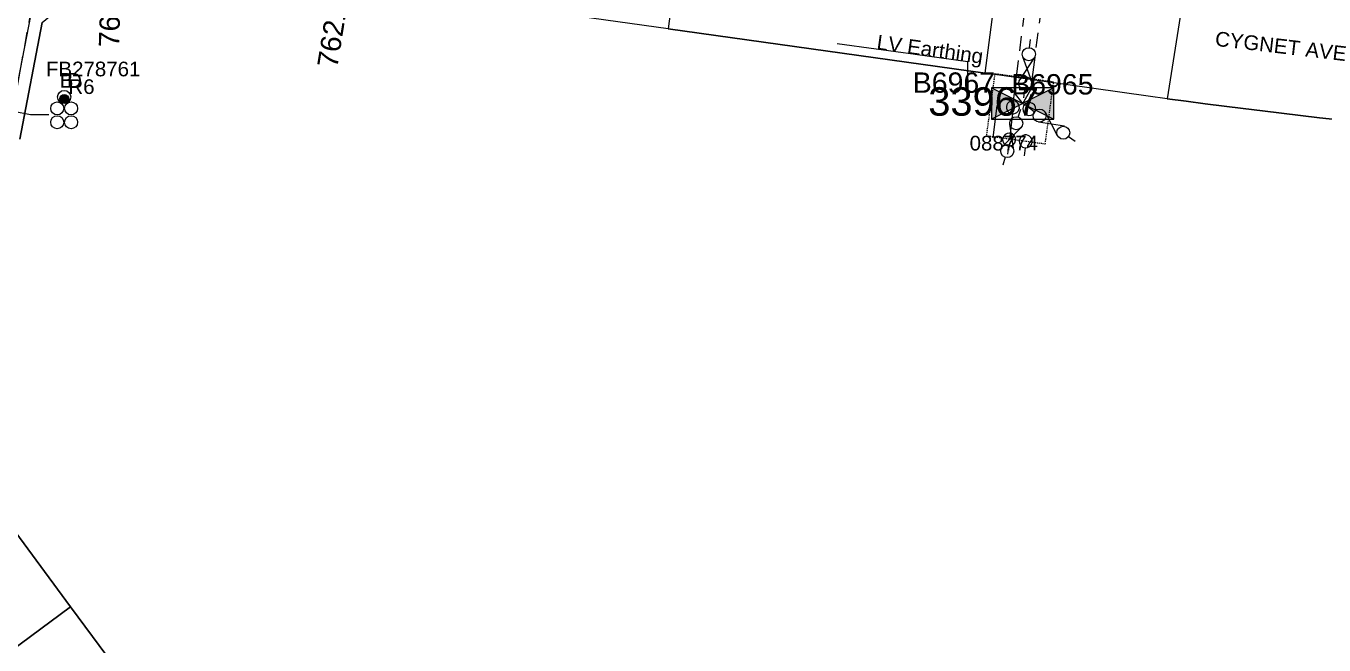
# Model space of a CAD drawing. Extents: x 301026 to 301961, y 6172667 to 6173436.
# Drawn here: x 301263.7 to 301423.2, y 6172927.5 to 6173003.6 of the extents above; entities that cross this region are included whole.
import ezdxf
from ezdxf.enums import TextEntityAlignment as Align

# ---------------------------------------------------------------- set-up
doc = ezdxf.new("R2010")
doc.units = 0
for name, pattern in [('Cable Exist UG', [8.2, 4, -1.2, 1.8, -1.2]), ('HIDDEN', [0.375, 0.25, -0.125]), ('HIDDEN2', [0.1875, 0.125, -0.0625])]:
    doc.linetypes.add(name, pattern=pattern)
doc.layers.get('0').update_dxf_attribs({"color": 6})
for name, color, linetype in [('_User Notes', 7, 'Continuous'), ('Duct_SP_EXT', 7, 'Continuous'), ('Equip_HV_EXT', 7, 'Continuous'), ('Equip_LV_EXT', 7, 'Continuous'), ('Mains_HV_EXT', 7, 'Continuous'), ('Mains_SL_EXT', 7, 'Continuous'), ('Notes', 7, 'Continuous'), ('Sub_SP_EXT', 7, 'Continuous'), ('SupportsUG_SP_LV_SL_EXT', 7, 'Continuous')]:
    doc.layers.add(name, color=color, linetype=linetype)
for name, color, linetype, lineweight in [('Cadastre Land Parcels_SP_EXT', 9, 'Continuous', 5), ('Cadastre Other Property_SP_EXT', 9, 'HIDDEN', 5), ('Cadastre Roads_SP_EXT', 9, 'Continuous', 5)]:
    doc.layers.add(name, color=color, linetype=linetype, lineweight=lineweight)
doc.styles.add('COLUMN_LABEL', font='arial.ttf')
doc.styles.add('POLE_LABEL', font='arial.ttf')
doc.styles.get("Standard").update_dxf_attribs({"font": 'arial.ttf'})
doc.styles.add('SWITCH_LABEL', font='arial.ttf', dxfattribs={"height": 2.5})
doc.linetypes.add('Cable E UG', pattern='A,6,-0.5,["E",Standard,S=1.7,R=0,X=0.5,Y=-1],-2.9', length=9.4)

# ---------------------------------------------------------------- blocks, each defined once
blk = doc.blocks.new('SUB_PADMOUNT_EXT')
for points in [[(0, 0), (-3.84, 1.92), (-3.84, -1.92)], [(0, 0), (3.84, 1.92), (3.84, -1.92)]]:
    blk.add_hatch(color=256).paths.add_polyline_path(points)
for p, q in [((3.84, 1.92), (-3.84, -1.92)), ((-3.84, 1.92), (3.84, -1.92))]:
    blk.add_line(p, q)
blk.add_lwpolyline([(-3.84, -1.92), (3.84, -1.92), (3.84, 1.92), (-3.84, 1.92)], close=True)
for tag, height, flags, p in [('ASSET_NUM', 3.5, 8, (2, 2)), ('STREET_CODE', 0.2, 9, (1.5, 0)), ('CONSTRUCTED_VOLTAGE', 0.2, 9, (1.5, -0.2)), ('OPERATING_VOLTAGE', 0.2, 9, (1.5, -0.6)), ('ORIENTATION', 0.2, 9, (1.5, -0.8)), ('OWNED_BY', 0.2, 9, (1.5, -1)), ('OPERATED_BY', 0.2, 9, (1.5, -1.2)), ('SECONDARY_VOLTAGE', 0.2, 9, (1.5, -1.6)), ('NO_PHASES', 0.2, 9, (1.5, -0.4)), ('MAINTAINED_BY', 0.2, 9, (1.5, -1.4)), ('STATE', 0.2, 9, (1.5, -1.8)), ('SUBSTATION_TYPE', 0.2, 9, (1.5, -2.2)), ('STREETNAME', 0.2, 9, (1.5, -3)), ('SUBURB', 0.2, 9, (1.5, -3.2)), ('PARENT', 0.2, 9, (1.5, -2)), ('USAGE', 0.2, 9, (1.5, -2.4)), ('LEGEND', 0.2, 9, (1.5, -2.6)), ('LOCATION', 0.2, 9, (1.5, -2.8)), ('Z', 0.2, 1, (1.5, -3.6)), ('NOTES', 0.2, 9, (1.5, -3.4))]:
    blk.add_attdef(tag, text='', height=height, dxfattribs=dict(flags=flags)).set_placement(p, align=Align.MIDDLE_LEFT)
blk = doc.blocks.new('DUCT_EXT')
blk.add_circle((0, 0.8), 0.8)
at = {"flags": 1}
blk.add_attdef('Z', (0, 0), '', height=0.2, dxfattribs=at)
at = {"flags": 9}
for tag, p in [('DUCT_CODE', (0, 0)), ('XSECT_TYPE', (0, -0.2)), ('STATE', (0, -0.6)), ('FB_REFERENCE', (0, -0.4)), ('NOTES', (0, -0.8))]:
    blk.add_attdef(tag, text='', height=0.2, dxfattribs=at).set_placement(p, align=Align.MIDDLE_LEFT)
blk = doc.blocks.new('LV_UG_DFUSE_CLOSED_EXT')
for points in [[(1, 0), (0, 0)], [(5.04, 0.73), (2.16, -0.72)], [(5.05, -0.71), (2.16, 0.72)], [(6.2, 0.01), (7.2, 0.01)]]:
    blk.add_lwpolyline(points)
for centre in [(1.8, 0), (5.4, 0.01)]:
    blk.add_circle(centre, 0.8)
at = {"flags": 9}
for tag, p in [('ACTUAL_STATUS', (0, 0)), ('CONSTRUCTED_VOLTAGE', (0, -0.2)), ('OPERATING_VOLTAGE', (0, -0.6)), ('ORIENTATION', (0, -0.8)), ('STATE', (0, -1)), ('SWITCH_TYPE', (0, -1.2)), ('NO_PHASES', (0, -0.4)), ('USAGE', (0, -1.4)), ('NOTES', (0, -1.6))]:
    blk.add_attdef(tag, text='', height=0.2, dxfattribs=at).set_placement(p, align=Align.MIDDLE_LEFT)
at = {"flags": 1}
blk.add_attdef('Z', (0, 0), '', height=0.2, dxfattribs=at)
blk = doc.blocks.new('SWG_HOLEC_SU_EXT')
blk.add_line((1.8, -2), (5.8, -2))
for points in [[(1, 0), (0, 0)], [(6.6, 0), (7.6, 0)]]:
    blk.add_lwpolyline(points)
for points in [[(1.8, -0.8, 1), (1.8, 0.8, 1)], [(5.8, -0.8, 1), (5.8, 0.8, 1)]]:
    blk.add_lwpolyline(points, format="xyb", close=True)
at = {"style": 'SWITCH_LABEL', "flags": 8}
blk.add_attdef('ASSET_NUM', text='', height=2.5, rotation=179.9544, dxfattribs=at).set_placement((-2.4, 0), align=Align.MIDDLE_LEFT)
at = {"flags": 1}
blk.add_attdef('Z', (0, 0), '', height=0.2, dxfattribs=at)
at = {"flags": 9}
for tag, p in [('ACTUAL_STATUS', (0, -0.4)), ('CONSTRUCTED_VOLTAGE', (0, -0.6)), ('OPERATING_VOLTAGE', (0, -1)), ('ORIENTATION', (0, -1.2)), ('OWNED_BY', (0, -1.4)), ('NO_PHASES', (0, -0.8)), ('PARENT', (0, -1.6)), ('STATE', (0, -1.8)), ('SWITCH_TYPE', (0, -2)), ('STREETNAME', (0, -2.6)), ('SUBURB', (0, -2.8)), ('USAGE', (0, -2.2)), ('LOCATION', (0, -2.4)), ('NOTES', (0, -3))]:
    blk.add_attdef(tag, text='', height=0.2, dxfattribs=at).set_placement(p, align=Align.MIDDLE_LEFT)
at = {"style": 'SWITCH_LABEL', "flags": 9}
blk.add_attdef('STREET_CODE', text='', height=0.2, dxfattribs=at).set_placement((0, -0.2), align=Align.MIDDLE_LEFT)
blk = doc.blocks.new('CABLE_LARGE_EXT')
h = blk.add_hatch(color=256)
edge = h.paths.add_edge_path()
edge.add_arc((0, 0.55), 0.55, 0, 360)
blk.add_circle((0, 0.55), 0.55)
at = {"flags": 1}
blk.add_attdef('Z', (0, 0), '', height=0.2, dxfattribs=at)
at = {"flags": 9}
for tag, p in [('COND_CODE', (0, 0)), ('STATE', (0, -0.4)), ('XSECT_SIZE', (0, -0.6)), ('FB_REFERENCE', (0, -0.2)), ('NOTES', (0, -0.8))]:
    blk.add_attdef(tag, text='', height=0.2, dxfattribs=at).set_placement(p, align=Align.MIDDLE_LEFT)
blk = doc.blocks.new('COLUMN_EXT')
blk.add_hatch(color=256).paths.add_polyline_path([(-1.49, 1.48), (-1.49, -1.49), (1.48, -1.49), (1.48, 1.48)])
blk.add_lwpolyline([(-1.49, -1.49), (1.48, -1.49), (1.48, 1.48), (-1.49, 1.48)], close=True)
for tag, height, style, flags, p in [('ASSET_NUM', 2.5, 'COLUMN_LABEL', 8, (2, 2)), ('STRUCTURE_PLANT_NUMBER', 0.2, 'POLE_LABEL', 9, (1.81, 0.03)), ('STREET_CODE', 0.2, 'COLUMN_LABEL', 9, (1.81, -0.2))]:
    blk.add_attdef(tag, text='', height=height, dxfattribs=dict(style=style, flags=flags)).set_placement(p, align=Align.MIDDLE_LEFT)
at = {"flags": 9}
for tag, p in [('COLUMN_TYPE', (1.81, -0.4)), ('OWNED_BY', (1.81, -0.6)), ('STATE', (1.81, -0.8)), ('USAGE', (1.81, -1)), ('STREETNAME', (1.81, -1.6)), ('LEGEND', (1.81, -1.2)), ('LOCATION', (1.81, -1.4)), ('SUBURB', (1.81, -1.8)), ('NOTES', (1.81, -2))]:
    blk.add_attdef(tag, text='', height=0.2, dxfattribs=at).set_placement(p, align=Align.MIDDLE_LEFT)
at = {"flags": 1}
blk.add_attdef('Z', (1.81, -2.35), '', height=0.2, dxfattribs=at)

msp = doc.modelspace()

# ---------------------------------------------------------------- linework, layer by layer
at = {"layer": 'Cadastre Land Parcels_SP_EXT', "color": 250, "linetype": 'Continuous', "lineweight": -3}
for points in [[(301424.97, 6172992.03), (301422.62, 6172992.29), (301420.28, 6172992.56), (301417.93, 6172992.84), (301415.59, 6172993.12), (301413.25, 6172993.41), (301410.91, 6172993.7), (301408.57, 6172994.01), (301406.23, 6172994.32), (301403.89, 6172994.63), (301401.55, 6172994.96), (301381.53, 6172997.76), (301342.61, 6173003.2), (301331.71, 6173004.72)], [(301265.74, 6173003.98), (301262.98, 6172989.65)], [(301260.29, 6172944.27), (301269.22, 6172932.21), (301278.14, 6172920.15)]]:
    msp.add_lwpolyline(points, dxfattribs=at)
for points in [[(301269.22, 6172932.21), (301260.29, 6172944.27), (301234.57, 6172925.23), (301243.49, 6172913.18), (301269.22, 6172932.21)], [(301278.14, 6172920.15), (301269.22, 6172932.21), (301243.49, 6172913.18), (301252.41, 6172901.12), (301278.14, 6172920.15)]]:
    msp.add_lwpolyline(points, close=True, dxfattribs=at)
at = {"layer": 'Cadastre Other Property_SP_EXT', "linetype": 'HIDDEN2'}
msp.add_lwpolyline([(301382.73, 6172997.69), (301381.69, 6172990.09), (301388.93, 6172989.09), (301389.96, 6172996.68), (301382.73, 6172997.69)], close=True, dxfattribs=at)
at = {"layer": 'Cadastre Roads_SP_EXT', "color": 250, "linetype": 'Continuous', "lineweight": -3}
for points in [[(301262.98, 6172989.65), (301265.74, 6173003.98), (301272.88, 6173009.85), (301276.06, 6173009.57), (301276.22, 6173011.46), (301276.22, 6173011.46), (301276.98, 6173019.73), (301277.13, 6173021.43), (301277.14, 6173021.47), (301278.05, 6173031.41), (301277.71, 6173031.42), (301274.47, 6173031.42), (301271.24, 6173031.35), (301268.01, 6173031.19), (301264.78, 6173030.96), (301261.47, 6173030.63)], [(301433.65, 6173011.2), (301407.02, 6173014.37), (301403.89, 6172994.63), (301406.23, 6172994.32), (301408.57, 6172994.01), (301410.91, 6172993.7), (301413.25, 6172993.41), (301415.59, 6172993.12), (301417.93, 6172992.84), (301420.28, 6172992.56), (301422.62, 6172992.29), (301424.97, 6172992.03)]]:
    msp.add_lwpolyline(points, dxfattribs=at)
msp.add_lwpolyline([(301384.11, 6173017.57), (301345.19, 6173023.03), (301342.61, 6173003.2), (301381.53, 6172997.76), (301384.11, 6173017.57)], close=True, dxfattribs=at)
at = {"layer": 'Duct_SP_EXT'}
msp.add_line((301264.31, 6173004.81), (301261.51, 6172990.45), dxfattribs=at)
at = {"layer": 'Mains_HV_EXT', "linetype": 'Cable Exist UG'}
for points in [[(301386.16, 6172994.04), (301387.16, 6172995.76), (301389.5, 6173013.91), (301389.5, 6173013.91), (301344.78, 6173020.06), (301336.96, 6173021.16), (301337.16, 6173022.71)], [(301386.16, 6172994.04), (301385.16, 6172995.36), (301385.16, 6172995.36), (301387.22, 6173012.06), (301344.5, 6173018.08), (301344.5, 6173018.08), (301340.27, 6173018.58), (301340.27, 6173018.58), (301336.52, 6173019.15)]]:
    msp.add_lwpolyline(points, dxfattribs=at)
at = {"layer": 'Mains_HV_EXT', "linetype": 'Cable E UG'}
for points in [[(301368.15, 6173000.72), (301363.36, 6173001.39)], [(301372.99, 6173000.05), (301368.15, 6173000.72)], [(301379.45, 6172994.92), (301379.43, 6172999.15), (301379.43, 6172999.15), (301372.94, 6173000.06)]]:
    msp.add_lwpolyline(points, dxfattribs=at)
at = {"layer": 'Mains_SL_EXT', "linetype": 'Cable Exist UG', "flags": 128}
msp.add_lwpolyline([(301248.11, 6172981.64), (301248.82, 6172980.36), (301249.96, 6172979.42), (301261.67, 6172990.44), (301264.28, 6173004.83), (301271.3, 6173010.68), (301272.27, 6173011.77)], dxfattribs=at)
at = {"layer": 'Notes'}
msp.add_lwpolyline([(301266.54, 6172992.66), (301264.32, 6172992.66), (301262.23, 6172993.06)], dxfattribs=at)

# ---------------------------------------------------------------- block references
at = {"layer": 'Equip_HV_EXT'}
ref = msp.add_blockref('SWG_HOLEC_SU_EXT', (301385.16, 6172995.36), dxfattribs=dict(at, rotation=263.3679358895951))
ref.add_attrib('ASSET_NUM', 'B6967', dxfattribs={"layer": '0', "height": 2.5, "style": 'SWITCH_LABEL'}).set_placement((301382.76, 6172996.61), align=Align.MIDDLE_RIGHT)
ref = msp.add_blockref('SWG_HOLEC_SU_EXT', (301387.16, 6172995.15), dxfattribs=dict(at, rotation=263.8357713387552))
ref.add_attrib('ASSET_NUM', 'B6965', dxfattribs={"layer": '0', "height": 2.5, "style": 'SWITCH_LABEL'}).set_placement((301384.76, 6172996.4), align=Align.MIDDLE_LEFT)
at = {"layer": 'Equip_LV_EXT'}
for p, rotation in [((301386.26, 6172994.74), 82.93970290960627), ((301385.92, 6172993.33), 252.000000052705), ((301386.77, 6172993.62), 323.9999999316869)]:
    msp.add_blockref('LV_UG_DFUSE_CLOSED_EXT', p, dxfattribs=dict(at, rotation=rotation))
at = {"layer": 'Notes'}
for name, p in [('DUCT_EXT', (301268.44, 6172994.04)), ('CABLE_LARGE_EXT', (301268.45, 6172994.05)), ('DUCT_EXT', (301267.59, 6172992.64)), ('DUCT_EXT', (301269.29, 6172992.64)), ('DUCT_EXT', (301267.59, 6172990.94)), ('DUCT_EXT', (301269.29, 6172990.94))]:
    msp.add_blockref(name, p, dxfattribs=at)
at = {"layer": 'Sub_SP_EXT'}
ref = msp.add_blockref('SUB_PADMOUNT_EXT', (301386.16, 6172994.04), dxfattribs=at)
ref.add_attrib('ASSET_NUM', '33967', dxfattribs={"layer": '0', "height": 3.5}).set_placement((301388.16, 6172994.29), align=Align.MIDDLE_RIGHT)
at = {"layer": 'SupportsUG_SP_LV_SL_EXT'}
ref = msp.add_blockref('COLUMN_EXT', (301272.29, 6173011.85), dxfattribs=dict(at, rotation=1.350432616606352))
ref.add_attrib('ASSET_NUM', '762116', dxfattribs={"layer": '0', "height": 2.5, "rotation": 88.2399, "style": 'COLUMN_LABEL'}).set_placement((301274.29, 6173012.6), align=Align.MIDDLE_RIGHT)
ref = msp.add_blockref('COLUMN_EXT', (301299.36, 6173009.46), dxfattribs=dict(at, rotation=351.5730308025703))
ref.add_attrib('ASSET_NUM', '762117', dxfattribs={"layer": '0', "height": 2.5, "rotation": 80.8064, "style": 'COLUMN_LABEL'}).set_placement((301301.36, 6173010.21), align=Align.TOP_RIGHT)

# ---------------------------------------------------------------- texts
at = {"layer": '_User Notes'}
msp.add_text('CYGNET AVE', height=1.8, rotation=353.2879, dxfattribs=at).set_placement((301409.71, 6173001.14))
at = {"layer": 'Cadastre Other Property_SP_EXT'}
msp.add_text('088774', height=1.8, dxfattribs=at).set_placement((301379.64, 6172988.27))
at = {"layer": 'Mains_HV_EXT'}
msp.add_text('LV Earthing', height=1.8, rotation=352.0851, dxfattribs=at).set_placement((301368.15, 6173000.72))
at = {"layer": 'Notes'}
for s, p in [('FB278761', (301266.2, 6172997.38)), ('B', (301267.9, 6172995.98)), ('D', (301268.8, 6172995.98)), ('R6', (301268.96, 6172995.21))]:
    msp.add_text(s, height=1.8, dxfattribs=at).set_placement(p)

doc.saveas('drawing.dxf')
